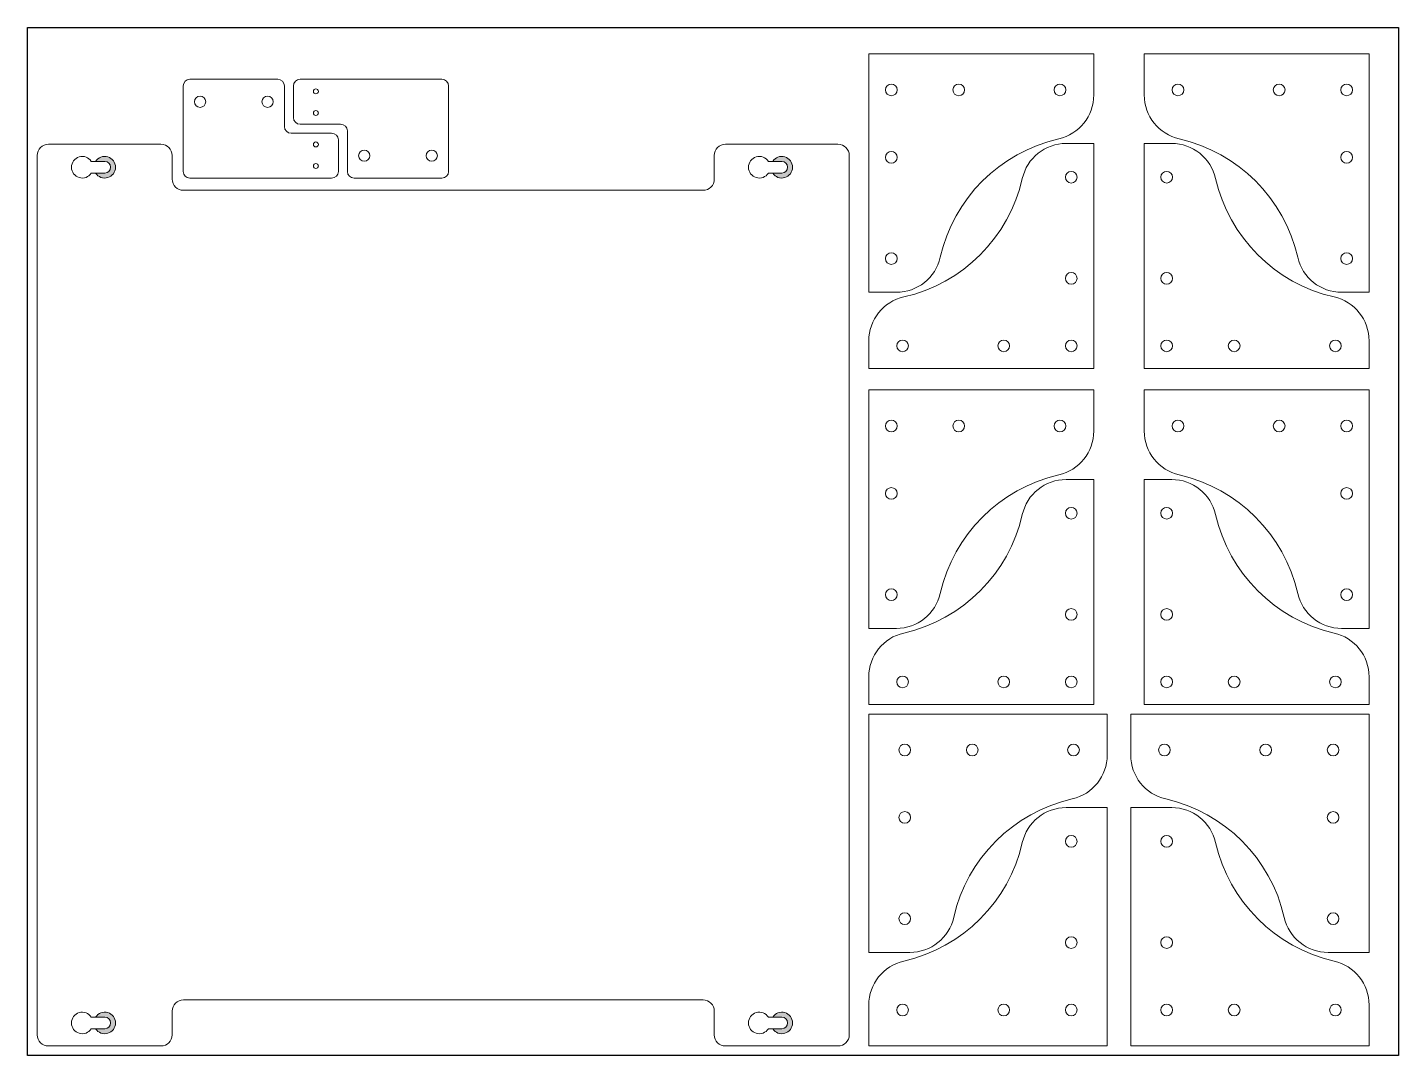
# Model space of a CAD drawing. Header units: inches. Extents: x -361 to 2602, y -61 to 1457.
# Drawn here: x 0 to 610, y 500 to 957 of the extents above; entities that cross this region are included whole.
import ezdxf

# ---------------------------------------------------------------- set-up
doc = ezdxf.new("R2010")
doc.units = ezdxf.units.IN
doc.header["$MEASUREMENT"] = 0

msp = doc.modelspace()

# ---------------------------------------------------------------- hatches: boundary and pattern name
h = msp.add_hatch(color=256)
h.paths.add_polyline_path([(30.34, 892.42, 3.398019), (30.34, 897.62), (34.37, 897.62, -1), (34.37, 892.42)])
h.paths.add_polyline_path([(331.34, 892.42, 3.398019), (331.34, 897.62), (335.37, 897.62, -1), (335.37, 892.42)])
h.paths.add_polyline_path([(331.34, 511.92, 3.398019), (331.34, 517.12), (335.37, 517.12, -1), (335.37, 511.92)])
h.paths.add_polyline_path([(30.34, 511.92, 3.398019), (30.34, 517.12), (34.37, 517.12, -1), (34.37, 511.92)])

# ---------------------------------------------------------------- linework, layer by layer
at = {"lineweight": -3}
for p, q in [((0, 500), (0, 957.2)), ((0, 957.2), (609.6, 957.2)), ((609.6, 957.2), (609.6, 500)), ((609.6, 500), (0, 500))]:
    msp.add_line(p, q, dxfattribs=at)
at = {"color": 1, "linetype": 'Continuous', "lineweight": 0}
for p, q in [((474.07, 945.41), (374.07, 945.41)), ((374.07, 945.41), (374.07, 839.41)), ((474.07, 927.16), (474.07, 945.41)), ((496.51, 927.16), (496.51, 945.41)), ((496.51, 945.41), (596.51, 945.41)), ((596.51, 945.41), (596.51, 839.41)), ((474.07, 905.6), (461.82, 905.6)), ((474.07, 805.6), (474.07, 905.6)), ((496.51, 905.6), (508.76, 905.6)), ((496.51, 805.6), (496.51, 905.6)), ((374.07, 839.41), (386.32, 839.41)), ((596.51, 839.41), (584.26, 839.41)), ((374.07, 817.85), (374.07, 805.6)), ((596.51, 817.85), (596.51, 805.6)), ((374.07, 805.6), (474.07, 805.6)), ((596.51, 805.6), (496.51, 805.6)), ((474.07, 795.97), (374.07, 795.97)), ((374.07, 795.97), (374.07, 689.97)), ((474.07, 777.72), (474.07, 795.97)), ((496.51, 777.72), (496.51, 795.97)), ((496.51, 795.97), (596.51, 795.97)), ((596.51, 795.97), (596.51, 689.97)), ((474.07, 756.16), (461.82, 756.16)), ((474.07, 656.16), (474.07, 756.16)), ((496.51, 756.16), (508.76, 756.16)), ((496.51, 656.16), (496.51, 756.16)), ((374.07, 689.97), (386.32, 689.97)), ((596.51, 689.97), (584.26, 689.97)), ((374.07, 668.41), (374.07, 656.16)), ((596.51, 668.41), (596.51, 656.16)), ((374.07, 656.16), (474.07, 656.16)), ((596.51, 656.16), (496.51, 656.16)), ((480.07, 651.89), (374.07, 651.89)), ((374.07, 651.89), (374.07, 545.89)), ((480.07, 633.64), (480.07, 651.89)), ((490.51, 633.64), (490.51, 651.89)), ((490.51, 651.89), (596.51, 651.89)), ((596.51, 651.89), (596.51, 545.89)), ((480.07, 610.27), (461.82, 610.27)), ((480.07, 504.27), (480.07, 610.27)), ((490.51, 610.27), (508.76, 610.27)), ((490.51, 504.27), (490.51, 610.27)), ((374.07, 545.89), (392.32, 545.89)), ((596.51, 545.89), (578.26, 545.89)), ((374.07, 522.52), (374.07, 504.27)), ((596.51, 522.52), (596.51, 504.27)), ((374.07, 504.27), (480.07, 504.27)), ((596.51, 504.27), (490.51, 504.27))]:
    msp.add_line(p, q, dxfattribs=at)
at = {"color": 1, "lineweight": 0}
for p, q in [((72.26, 934.16), (111.26, 934.16)), ((184.26, 934.16), (121.26, 934.16)), ((69.26, 931.16), (69.26, 893.16)), ((114.26, 931.16), (114.26, 913.16)), ((118.26, 931.16), (118.26, 917.16)), ((187.26, 893.16), (187.26, 931.16)), ((117.26, 910.16), (135.26, 910.16)), ((139.26, 914.16), (121.26, 914.16)), ((142.26, 893.16), (142.26, 911.16)), ((9.37, 905.27), (59.37, 905.27)), ((138.26, 893.16), (138.26, 907.16)), ((360.37, 905.27), (310.37, 905.27)), ((4.37, 900.27), (4.37, 509.27)), ((34.37, 897.62), (28.41, 897.62)), ((64.37, 900.27), (64.37, 889.77)), ((305.37, 900.27), (305.37, 889.77)), ((335.37, 897.62), (329.41, 897.62)), ((365.37, 900.27), (365.37, 509.27)), ((34.37, 892.42), (28.41, 892.42)), ((72.26, 890.16), (135.26, 890.16)), ((184.26, 890.16), (145.26, 890.16)), ((335.37, 892.42), (329.41, 892.42)), ((300.37, 884.77), (69.37, 884.77)), ((300.37, 524.77), (69.37, 524.77)), ((64.37, 509.27), (64.37, 519.77)), ((305.37, 509.27), (305.37, 519.77)), ((34.37, 517.12), (28.41, 517.12)), ((335.37, 517.12), (329.41, 517.12)), ((34.37, 511.92), (28.41, 511.92)), ((335.37, 511.92), (329.41, 511.92)), ((9.37, 504.27), (59.37, 504.27)), ((360.37, 504.27), (310.37, 504.27))]:
    msp.add_line(p, q, dxfattribs=at)
for centre, radius in [((76.76, 924.16), 2.5), ((106.76, 924.16), 2.5), ((128.26, 928.76), 1.1), ((128.26, 919.16), 1.1), ((128.26, 905.16), 1.1), ((149.76, 900.16), 2.5), ((179.76, 900.16), 2.5), ((128.26, 895.56), 1.1)]:
    msp.add_circle(centre, radius, dxfattribs=at)
at = {"color": 1, "linetype": 'Continuous', "lineweight": 0}
for centre in [(384.07, 929.41), (414.07, 929.41), (459.07, 929.41), (511.51, 929.41), (556.51, 929.41), (586.51, 929.41), (384.07, 899.41), (586.51, 899.41), (464.07, 890.6), (506.51, 890.6), (384.07, 854.41), (586.51, 854.41), (464.07, 845.6), (506.51, 845.6), (389.07, 815.6), (434.07, 815.6), (464.07, 815.6), (506.51, 815.6), (536.51, 815.6), (581.51, 815.6), (384.07, 779.97), (414.07, 779.97), (459.07, 779.97), (511.51, 779.97), (556.51, 779.97), (586.51, 779.97), (384.07, 749.97), (586.51, 749.97), (464.07, 741.16), (506.51, 741.16), (384.07, 704.97), (586.51, 704.97), (464.07, 696.16), (506.51, 696.16), (389.07, 666.16), (434.07, 666.16), (464.07, 666.16), (506.51, 666.16), (536.51, 666.16), (581.51, 666.16), (390.07, 635.89), (420.07, 635.89), (465.07, 635.89), (505.51, 635.89), (550.51, 635.89), (580.51, 635.89), (390.07, 605.89), (580.51, 605.89), (464.07, 595.27), (506.51, 595.27), (390.07, 560.89), (580.51, 560.89), (464.07, 550.27), (506.51, 550.27), (389.07, 520.27), (434.07, 520.27), (464.07, 520.27), (506.51, 520.27), (536.51, 520.27), (581.51, 520.27)]:
    msp.add_circle(centre, 2.6, dxfattribs=at)
at = {"color": 1, "lineweight": 0}
for centre, radius, start, end in [((72.26, 931.16), 3, 90, 180), ((111.26, 931.16), 3, 0, 90), ((121.26, 931.16), 3, 90, 180), ((184.26, 931.16), 3, 0, 90), ((121.26, 917.16), 3, 180, 270), ((117.26, 913.16), 3, 180, 270), ((135.26, 907.16), 3, 0, 90), ((139.26, 911.16), 3, 0, 90), ((9.37, 900.27), 5, 90, 180), ((59.37, 900.27), 5, 0, 90), ((310.37, 900.27), 5, 90, 180), ((360.37, 900.27), 5, 0, 90), ((24.37, 895.02), 4.8, 32.79717, 327.20283), ((34.37, 895.02), 2.6, 270, 90), ((325.37, 895.02), 4.8, 32.79717, 327.20283), ((335.37, 895.02), 2.6, 270, 90), ((72.26, 893.16), 3, 180, 270), ((135.26, 893.16), 3, 270, 0), ((145.26, 893.16), 3, 180, 270), ((184.26, 893.16), 3, 270, 0), ((69.37, 889.77), 5, 180, 270), ((300.37, 889.77), 5, 270, 0), ((69.37, 519.77), 5, 90, 180), ((300.37, 519.77), 5, 0, 90), ((24.37, 514.52), 4.8, 32.79717, 327.20283), ((325.37, 514.52), 4.8, 32.79717, 327.20283), ((34.37, 514.52), 2.6, 270, 90), ((335.37, 514.52), 2.6, 270, 90), ((9.37, 509.27), 5, 180, 270), ((59.37, 509.27), 5, 270, 0), ((310.37, 509.27), 5, 180, 270), ((360.37, 509.27), 5, 270, 0)]:
    msp.add_arc(centre, radius, start, end, dxfattribs=at)
at = {"color": 1, "linetype": 'Continuous', "lineweight": 0}
for centre, radius, start, end in [((454.07, 927.16), 20, 282.83959, 0), ((516.51, 927.16), 20, 180, 257.16041), ((474.07, 839.41), 70, 102.83959, 167.16041), ((461.82, 885.6), 20, 90, 167.16041), ((508.76, 885.6), 20, 12.83959, 90), ((496.51, 839.41), 70, 12.83959, 77.16041), ((374.07, 905.6), 70, 282.83959, 347.16041), ((596.51, 905.6), 70, 192.83959, 257.16041), ((386.32, 859.41), 20, 270, 347.16041), ((584.26, 859.41), 20, 192.83959, 270), ((394.07, 817.85), 20, 102.83959, 180), ((576.51, 817.85), 20, 0, 77.16041), ((454.07, 777.72), 20, 282.83959, 0), ((516.51, 777.72), 20, 180, 257.16041), ((474.07, 689.97), 70, 102.83959, 167.16041), ((461.82, 736.16), 20, 90, 167.16041), ((508.76, 736.16), 20, 12.83959, 90), ((496.51, 689.97), 70, 12.83959, 77.16041), ((374.07, 756.16), 70, 282.83959, 347.16041), ((596.51, 756.16), 70, 192.83959, 257.16041), ((386.32, 709.97), 20, 270, 347.16041), ((584.26, 709.97), 20, 192.83959, 270), ((394.07, 668.41), 20, 102.83959, 180), ((576.51, 668.41), 20, 0, 77.16041), ((460.07, 633.64), 20, 282.83959, 0), ((510.51, 633.64), 20, 180, 257.16041), ((480.07, 545.89), 70, 102.83959, 167.16041), ((461.82, 590.27), 20, 90, 167.16041), ((490.51, 545.89), 70, 12.83959, 77.16041), ((508.76, 590.27), 20, 12.83959, 90), ((374.07, 610.27), 70, 282.83959, 347.16041), ((596.51, 610.27), 70, 192.83959, 257.16041), ((392.32, 565.89), 20, 270, 347.16041), ((578.26, 565.89), 20, 192.83959, 270), ((394.07, 522.52), 20, 102.83959, 180), ((576.51, 522.52), 20, 0, 77.16041)]:
    msp.add_arc(centre, radius, start, end, dxfattribs=at)
at = {"lineweight": 0}
for centre in [(34.37, 895.02), (335.37, 895.02), (34.37, 514.52), (335.37, 514.52)]:
    msp.add_arc(centre, 4.8, 212.79717, 147.20283, dxfattribs=at)

doc.saveas('drawing.dxf')
